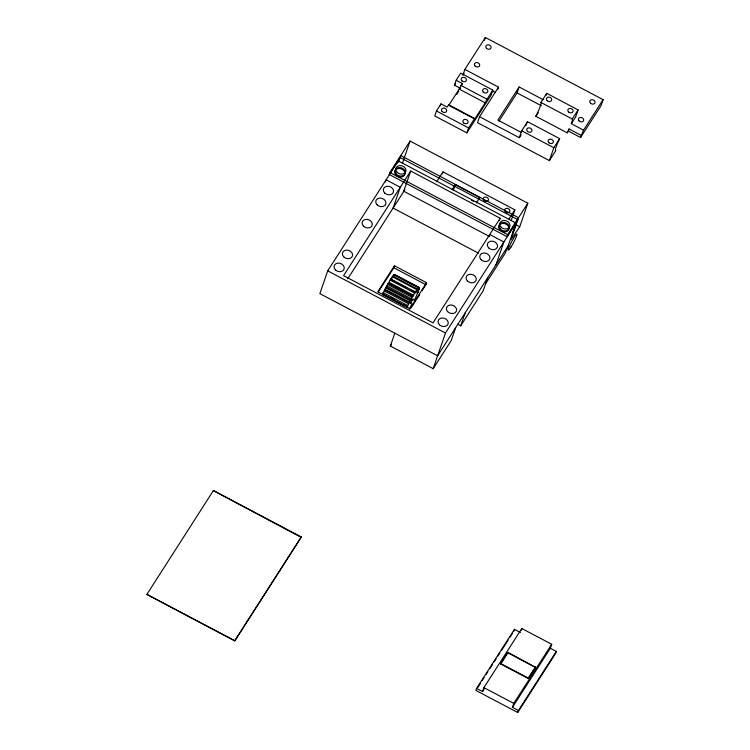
<?xml version="1.0" encoding="UTF-8"?>
<svg xmlns="http://www.w3.org/2000/svg" width="750" height="750" viewBox="0 0 750 750"><rect width="100%" height="100%" fill="white"/><g stroke="black" fill="none" stroke-linecap="round" stroke-linejoin="round"><path stroke-width="1.12" d="M417.3 288.947L414.938 293.147L415.209 291.891L390.741 278.972L390.459 280.228L392.831 276.038L417.3 288.947L416.512 291.019L418.397 287.756L417.525 290.147L419.231 287.512L394.762 274.594L393.741 276.356M404.578 304.922L407.644 306.534L407.062 306.844L382.594 293.925L388.238 283.05L412.969 296.269L415.209 291.891M407.062 306.844L412.706 295.969M412.087 303.9L409.35 309.056M146.888 594.403L234.825 640.819L146.888 594.403L213.384 490.566L301.322 536.972L234.825 640.819M213.384 490.566L301.191 537.375M485.634 283.697L505.2 253.2A17.841 2.053 -62.2 0 1 507.45 247.912L516.009 223.05L398.241 160.903L327.712 270.853L319.866 293.634L437.634 355.781L508.162 245.841M385.359 181.988L386.109 179.812L400.256 187.284L393.094 208.088L478.444 253.134M389.222 174.497L400.097 157.547L517.866 219.694L506.991 236.653L389.222 174.497L389.906 172.519L410.072 141.084L527.831 203.231L519.731 226.781L510.994 239.644L518.55 217.716L400.781 155.569L398.578 161.981M397.5 163.069L398.241 160.903M402.338 163.547L410.072 141.084M489.084 236.287L403.725 191.231L410.681 171.028L500.156 218.25L499.416 220.378M492.844 90.103L487.013 99.197A17.841 2.053 -62.2 0 1 485.203 102.825L475.022 118.678L449.025 104.962A17.841 2.053 -62.2 0 1 448.406 105.122L447.122 107.119L441.009 103.894L436.462 110.981L434.756 115.941L466.866 132.891L491.137 95.053L492.844 90.103L460.725 73.153L456.178 80.241L454.472 85.2L460.584 88.425M440.325 105.872L441.009 103.894M393.788 267.759L394.462 265.781L426.581 282.731L425.897 284.709L393.788 267.759L378.337 291.844M463.163 74.372L464.869 69.422L485.353 37.5L603.113 99.656L601.069 105.6L580.584 137.513L568.35 131.062L569.072 128.981L581.306 135.441L580.584 137.513M461.616 85.453L462.291 83.475L456.178 80.241M484.322 40.472L485.353 37.5M442.322 173.869L443.006 171.881L514.884 209.822L511.191 220.556M455.644 327.703L451.209 340.584L433.2 368.663L390.375 346.059L394.809 333.188M466.866 132.891L468.572 127.931L474.403 118.847A17.841 2.053 -62.2 0 0 475.022 118.678M412.65 305.606L412.819 305.109M419.231 287.512L417.797 291.009L419.166 288.938L418.988 289.641L417.178 293.137L418.219 291.872L414.188 300.684M453.216 190.631L455.269 184.688L479.738 197.597L479.053 199.584M479.559 116.737L477.516 122.681L549.394 160.612L555.853 150.553A17.841 2.053 -62.2 0 1 559.659 138.647L527.541 121.697L521.709 130.791L519.319 137.719L479.559 116.737L498.516 87.178L464.869 69.422M422.128 290.822L422.297 290.325M497.841 89.156L498.516 87.178M498.966 121.153L517.078 92.916L519.122 86.972L543.347 99.759M433.2 368.663L445.472 333L516.009 223.05M488.972 236.691L489.722 234.506L503.869 241.969L496.022 264.75M457.631 324.197L460.688 325.809L465.122 312.928M546.066 95.344L546.741 93.356L578.1 109.903L575.709 116.841L571.312 123.694L583.547 130.153L603.113 99.656M487.688 277.753L483.253 290.634L460.688 325.809M506.991 236.653L507.666 234.675L527.831 203.231M549.394 160.612L553.828 147.741L559.659 138.647M476.559 688.434L475.875 690.413L517.725 712.5L555.637 653.391L556.322 651.403L550.35 648.253L551.709 644.288L521.822 628.509L483.9 687.628L482.541 691.584L476.559 688.434L514.481 629.325L520.453 632.475M500.662 663.966L507.966 652.388L535.359 667.312L528.188 678.497L500.662 663.966L507.966 652.388M513.797 631.303L514.481 629.325M521.138 630.497L521.822 628.509M517.725 712.5L518.409 710.522L512.428 707.362L513.787 703.397L551.709 644.288M528.188 678.497L535.5 666.919M412.931 299.653C414.15 295.847 408.281 307.013 411.375 302.747M392.044 278.1L392.831 276.038M412.894 299.756L412.622 300.403M412.969 296.269L388.5 283.35L390.741 278.972M407.644 306.534L407.213 307.519L382.744 294.6L383.166 293.625L382.594 293.925M393.459 276.356L394.247 274.603L419.306 287.756M392.906 276.759L394.247 274.603M454.472 85.2L455.606 83.428M462.825 75.366L464.062 73.434M449.025 104.962L459.197 89.1A17.841 2.053 -62.2 0 0 461.016 85.472L462.291 83.475M456.797 94.341L458.691 91.378M410.681 171.028L343.566 275.653L433.031 322.875L500.156 218.25M403.725 191.231L404.859 189.459M347.738 278.784L404.662 190.059M436.688 181.734L443.006 171.881M394.462 265.781L377.784 291.788L409.903 308.738L426.581 282.731M452.137 189.553L455.269 184.688M519.122 86.972L497.888 120.075L521.334 132.45M476.316 202.931L479.738 197.597M568.35 131.062L567.206 132.844L535.856 116.297A17.841 2.053 -62.2 0 0 540.909 102.45L546.741 93.356M519.319 137.719L521.147 134.887M410.953 308.016L412.922 304.941M414.778 302.053L417.253 298.2M418.491 296.269L419.719 294.347M422.194 290.494L426.684 283.491M413.278 304.613L414.544 302.644M417.703 297.722L418.969 295.753M535.856 116.297L538.2 112.641M390.375 346.059L391.622 344.109M234.966 640.425L301.322 536.972M571.312 123.694A17.841 2.053 -62.2 0 0 572.269 118.997L578.1 109.903M509.016 218.972L514.884 209.822M477.769 687.459L480.3 683.522M482.194 680.559L484.097 677.606M485.991 674.653L487.884 671.7M489.778 668.738L492.309 664.8M494.203 661.847L496.097 658.884M498 655.931L499.894 652.978M501.788 650.025L508.106 640.172M510.009 637.209L512.531 633.272M482.541 691.584L484.434 688.631M512.428 707.362L550.35 648.253M518.409 710.522L556.322 651.403M540.909 102.45L572.269 118.997M517.078 92.916L541.303 105.703M492.394 90.966L495.45 92.588M461.016 85.472L487.013 99.197M459.197 89.1L485.203 102.825M521.709 130.791L553.828 147.741M448.406 105.122L474.403 118.847M436.462 110.981L468.572 127.931M471.572 200.316L473.606 201.394M514.566 224.053L519.731 226.781M389.906 172.519L507.666 234.675M393.928 274.847L418.397 287.756M392.288 276.731L416.756 289.65M415.397 291.328L417.431 292.406M390.966 279.506L395.044 281.653M397.087 282.731L406.266 287.578M411.356 290.269L415.434 292.416M390.047 280.041L414.525 292.959M389.091 282.375L413.559 295.284M387.478 284.372L411.956 297.281M387 285.975L411.469 298.894M386.391 287.091L410.859 300.009M385.622 287.794L410.091 300.703M384.891 289.191L409.359 302.1M384.938 289.884L409.406 302.803M384.394 291L408.863 303.909M383.203 292.613L407.672 305.531M390.309 297.394L394.387 299.541M327.712 270.853L445.472 333M507.834 652.781L535.359 667.312M500.794 663.572L528.319 678.103M483.9 687.628L513.787 703.397M569.072 128.981A17.841 2.053 -62.2 0 1 567.206 132.844M525.703 125.691A17.841 2.053 -62.2 0 1 527.541 121.697M583.547 130.153A17.841 2.053 -62.2 0 1 581.306 135.441M515.578 223.528A17.841 2.053 -62.2 0 1 512.616 233.044M500.231 228.975A5.222 4.172 19 0 0 508.969 228.722A5.222 4.172 19 0 0 503.278 222.413A5.222 4.172 19 0 0 500.231 228.975M500.906 226.997A5.222 4.172 19 0 0 509.644 226.744A5.222 4.172 19 0 0 503.953 220.434A5.222 4.172 19 0 0 500.906 226.997M396.225 174.094A5.222 4.172 19 0 0 404.962 173.841A5.222 4.172 19 0 0 399.281 167.522A5.222 4.172 19 0 0 396.225 174.094M396.909 172.106A5.222 4.172 19 0 0 405.647 171.853A5.222 4.172 19 0 0 399.956 165.544A5.222 4.172 19 0 0 396.909 172.106M483.319 92.128A2.7 2.156 19 0 0 487.762 91.716A2.7 2.156 19 0 0 484.575 88.622A2.7 2.156 19 0 0 483.319 92.128M463.594 122.869A2.7 2.156 19 0 0 468.047 122.456A2.7 2.156 19 0 0 464.85 119.353A2.7 2.156 19 0 0 463.594 122.869M461.906 80.831A2.7 2.156 19 0 0 466.35 80.419A2.7 2.156 19 0 0 463.163 77.316A2.7 2.156 19 0 0 461.906 80.831M442.191 111.572A2.7 2.156 19 0 0 446.634 111.159A2.7 2.156 19 0 0 443.438 108.056A2.7 2.156 19 0 0 442.191 111.572M579.159 120.975A2.7 2.156 19 0 0 583.603 120.562A2.7 2.156 19 0 0 580.416 117.459A2.7 2.156 19 0 0 579.159 120.975M475.162 66.084A2.7 2.156 19 0 0 479.606 65.672A2.7 2.156 19 0 0 476.419 62.569A2.7 2.156 19 0 0 475.162 66.084M590.541 103.238A2.7 2.156 19 0 0 594.984 102.825A2.7 2.156 19 0 0 591.797 99.722A2.7 2.156 19 0 0 590.541 103.238M486.544 48.356A2.7 2.156 19 0 0 490.988 47.944A2.7 2.156 19 0 0 487.791 44.841A2.7 2.156 19 0 0 486.544 48.356M547.153 100.641A2.7 2.156 19 0 0 551.606 100.228A2.7 2.156 19 0 0 548.409 97.125A2.7 2.156 19 0 0 547.153 100.641M527.438 131.372A2.7 2.156 19 0 0 531.881 130.959A2.7 2.156 19 0 0 528.694 127.856A2.7 2.156 19 0 0 527.438 131.372M568.566 111.938A2.7 2.156 19 0 0 573.009 111.525A2.7 2.156 19 0 0 569.822 108.422A2.7 2.156 19 0 0 568.566 111.938M548.85 142.678A2.7 2.156 19 0 0 553.294 142.266A2.7 2.156 19 0 0 550.106 139.162A2.7 2.156 19 0 0 548.85 142.678M483.947 200.55A2.7 2.156 19 0 0 488.391 200.137A2.7 2.156 19 0 0 485.203 197.034A2.7 2.156 19 0 0 483.947 200.55M505.359 211.856A2.7 2.156 19 0 0 509.803 211.444A2.7 2.156 19 0 0 506.616 208.341A2.7 2.156 19 0 0 505.359 211.856M511.031 246.975A9.141 1.05 -62.2 0 0 516.909 234.094A9.141 1.05 -62.2 0 0 509.85 245.325A9.141 1.05 -62.2 0 0 511.031 246.975M500.138 230.231A5.222 4.172 19 0 0 508.744 229.434A5.222 4.172 19 0 0 502.566 223.425A5.222 4.172 19 0 0 500.138 230.231M396.141 175.341A5.222 4.172 19 0 0 404.738 174.544A5.222 4.172 19 0 0 398.569 168.534A5.222 4.172 19 0 0 396.141 175.341M384.759 193.078A5.222 4.172 19 0 0 393.366 192.281A5.222 4.172 19 0 0 387.197 186.272A5.222 4.172 19 0 0 384.759 193.078M335.466 269.925A5.222 4.172 19 0 0 344.072 269.128A5.222 4.172 19 0 0 337.894 263.119A5.222 4.172 19 0 0 335.466 269.925M377.175 204.9A5.222 4.172 19 0 0 385.781 204.103A5.222 4.172 19 0 0 379.613 198.094A5.222 4.172 19 0 0 377.175 204.9M488.766 247.969A5.222 4.172 19 0 0 497.362 247.162A5.222 4.172 19 0 0 491.194 241.163A5.222 4.172 19 0 0 488.766 247.969M439.462 324.806A5.222 4.172 19 0 0 448.069 324.009A5.222 4.172 19 0 0 441.891 318.009A5.222 4.172 19 0 0 439.462 324.806M481.181 259.791A5.222 4.172 19 0 0 489.778 258.984A5.222 4.172 19 0 0 483.609 252.984A5.222 4.172 19 0 0 481.181 259.791M467.325 280.866A5.222 4.172 19 0 0 476.044 280.491A5.222 4.172 19 0 0 470.241 274.247A5.222 4.172 19 0 0 467.325 280.866M447.609 311.606A5.222 4.172 19 0 0 456.319 311.231A5.222 4.172 19 0 0 450.525 304.978A5.222 4.172 19 0 0 447.609 311.606M363.525 226.181A5.222 4.172 19 0 0 372.131 225.384A5.222 4.172 19 0 0 365.963 219.375A5.222 4.172 19 0 0 363.525 226.181M343.809 256.913A5.222 4.172 19 0 0 352.416 256.125A5.222 4.172 19 0 0 346.238 250.116A5.222 4.172 19 0 0 343.809 256.913"/></g></svg>
